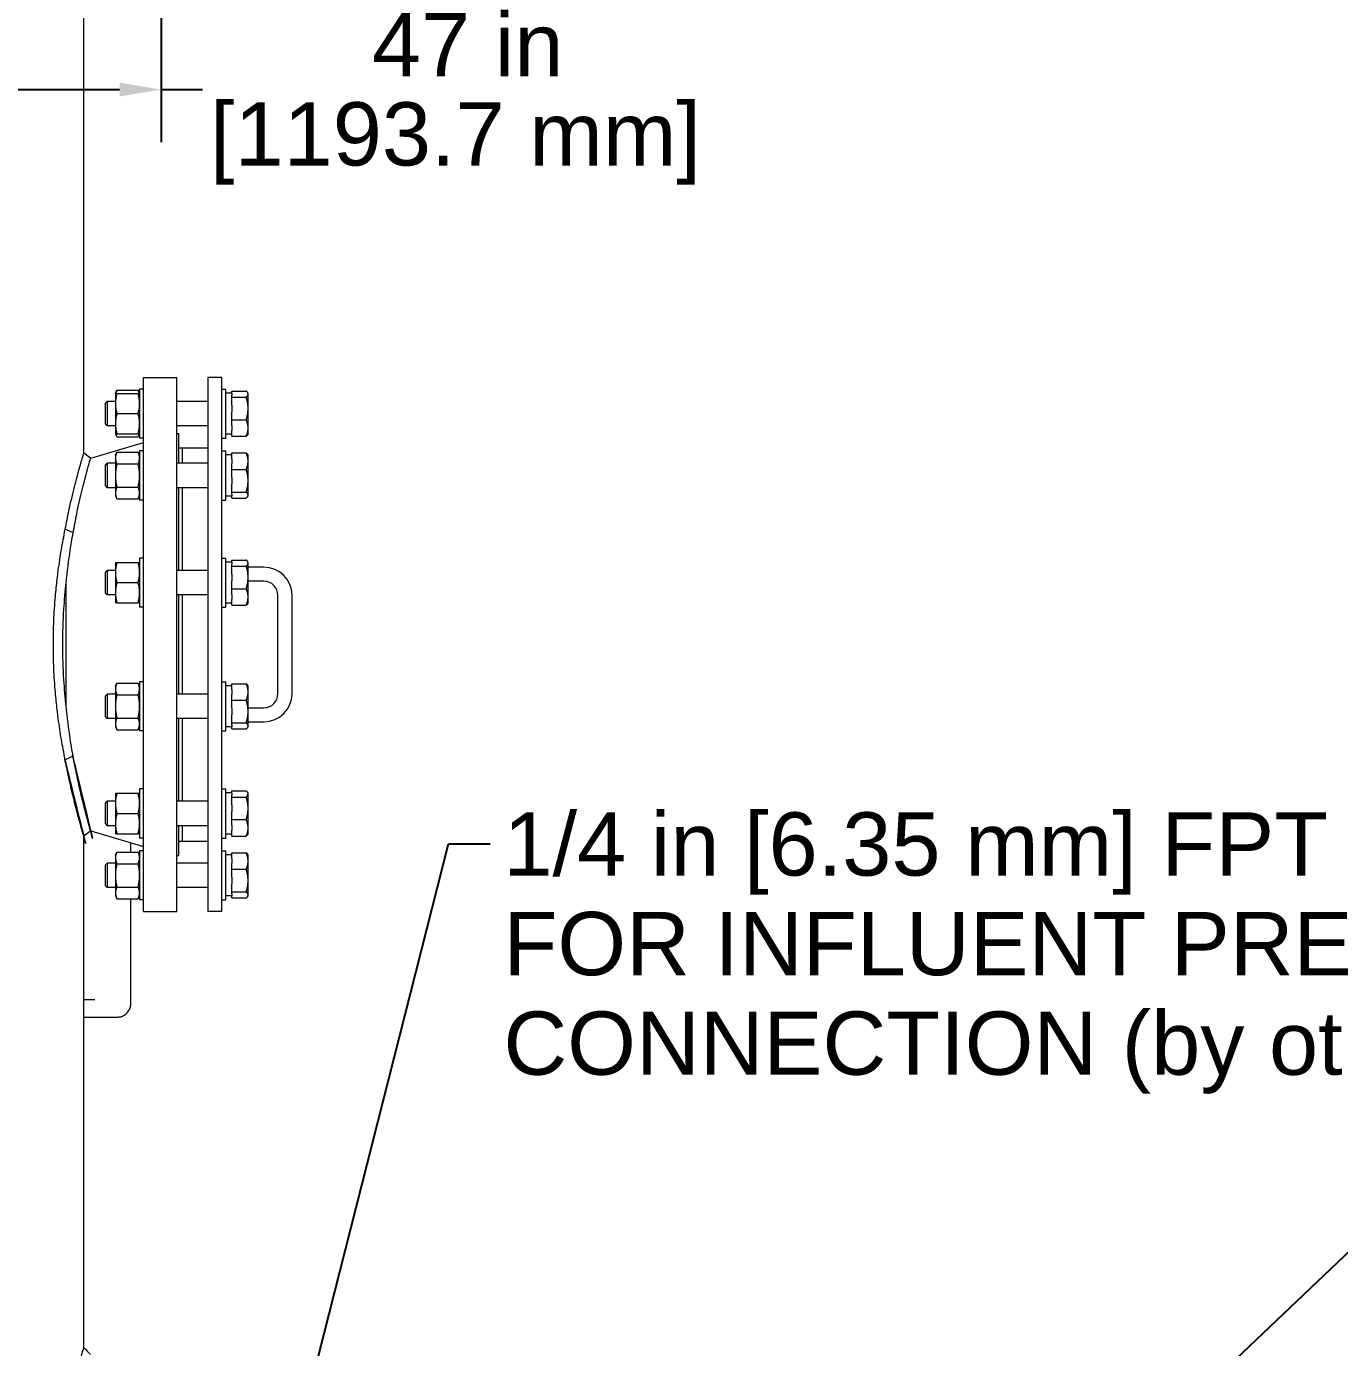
# Model space of a CAD drawing. Header units: inches. Extents: x 19 to 503, y 7 to 322.
# Drawn here: x 113.91 to 160.64, y 84.49 to 131.48 of the extents above; entities that cross this region are included whole.
import ezdxf

# ---------------------------------------------------------------- set-up
doc = ezdxf.new("R2010")
doc.units = ezdxf.units.IN
doc.header["$LTSCALE"] = 15
doc.header["$MEASUREMENT"] = 0
for name, color, linetype, lineweight in [('Dimension (ANSI)', 7, 'Continuous', 25), ('Symbol (ANSI)', 7, 'Continuous', 25), ('Visible (ANSI)', 7, 'Continuous', 50)]:
    doc.layers.add(name, color=color, linetype=linetype, lineweight=lineweight)
doc.styles.add('MEMCOR Medium', font='arial.ttf')
doc.dimstyles.new('Default (ANSI)', dxfattribs={"dimscale": 15, "dimtxt": 0.15, "dimasz": 0.098425, "dimexe": 0.125, "dimexo": 0.0625, "dimgap": 0.031496, "dimtad": 0, "dimtih": 1, "dimtoh": 1, "dimdec": 4, "dimrnd": 1e-08, "dimzin": 3, "dimdsep": 46, "dimlunit": 5, "dimtxsty": 'MEMCOR Medium', "dimcen": 0.09, "dimdle": 0.393701, "dimclrd": 256, "dimclre": 256, "dimclrt": 256, "dimadec": 0, "dimazin": 1, "dimtfac": 0.8, "dimtofl": 0, "dimtmove": 0, "dimatfit": 3, "dimfxl": 1, "dimfrac": 1, "dimtolj": 1, "dimtzin": 4, "dimlwd": -1, "dimlwe": -1, "dimarcsym": 0})
doc.dimstyles.new('Default (ANSI)$7', dxfattribs={"dimscale": 15, "dimtxt": 0.15, "dimasz": 0.098425, "dimexe": 0.125, "dimexo": 0.0625, "dimgap": 0.031496, "dimtad": 0, "dimtih": 1, "dimtoh": 1, "dimdec": 4, "dimrnd": 1e-08, "dimzin": 3, "dimdsep": 46, "dimlunit": 5, "dimtxsty": 'MEMCOR Medium', "dimcen": 0.09, "dimdle": 0.393701, "dimclrd": 256, "dimclre": 256, "dimclrt": 256, "dimadec": 0, "dimazin": 1, "dimtfac": 0.8, "dimtofl": 0, "dimtmove": 0, "dimatfit": 3, "dimfxl": 1, "dimfrac": 1, "dimtolj": 1, "dimtzin": 4, "dimlwd": -1, "dimlwe": -1, "dimarcsym": 0})

# ---------------------------------------------------------------- blocks, each defined once
blk = doc.blocks.new('*D20')
at = {"layer": 'Defpoints', "color": 0, "transparency": 16777216}
for p in [(71.708, 139.624), (118.704, 139.624), (118.704, 129.231)]:
    blk.add_point(p, dxfattribs=at)
at = {"layer": 'Dimension (ANSI)', "transparency": 16777216}
for p, q in [((71.708, 138.687), (71.708, 127.356)), ((118.704, 138.687), (118.704, 127.356)), ((73.184, 129.231), (117.227, 129.231)), ((118.704, 129.231), (120.18, 129.231))]:
    blk.add_line(p, q, dxfattribs=at)
for points in [[(73.184, 129.477), (73.184, 128.985), (71.708, 129.231)], [(117.227, 129.477), (117.227, 128.985), (118.704, 129.231)]]:
    blk.add_solid(points, dxfattribs=at)
at = {"layer": 'Dimension (ANSI)', "transparency": 16777216, "char_height": 2.25, "attachment_point": 5, "style": 'MEMCOR Medium'}
for s, insert in [('\\A1; 47 in', (129.179, 130.829)), ('\\A1;[1193.7 mm]', (129.179, 127.316))]:
    blk.add_mtext(s, dxfattribs=dict(at, insert=insert))

msp = doc.modelspace()

# ---------------------------------------------------------------- linework, layer by layer
at = {"layer": 'Visible (ANSI)', "linetype": 'Continuous', "lineweight": 18}
for p, q in [((115.956301, 116.308529), (115.956301, 133.248147)), ((118.081301, 99.99437), (118.081301, 118.99437)), ((118.081301, 118.99437), (119.271301, 118.99437)), ((119.271301, 99.99437), (119.271301, 118.99437)), ((120.363801, 118.99437), (120.363801, 99.99437)), ((120.863801, 118.99437), (120.363801, 118.99437)), ((120.863801, 99.99437), (120.863801, 118.99437)), ((117.081676, 118.423739), (117.133543, 118.534969)), ((117.081676, 118.423739), (117.081676, 118.064239)), ((117.133543, 118.534969), (117.888808, 118.534969)), ((117.133543, 118.423739), (117.888808, 118.423739)), ((117.940676, 118.423739), (117.888808, 118.534969)), ((117.940676, 118.579739), (117.940676, 116.829739)), ((118.081301, 118.579739), (117.940676, 118.579739)), ((120.863801, 118.579739), (121.004426, 118.579739)), ((121.004426, 116.829739), (121.004426, 118.579739)), ((121.223426, 118.434239), (121.004426, 118.434239)), ((121.223426, 118.431242), (121.223426, 118.506564)), ((121.223426, 118.506564), (121.737354, 118.506564)), ((121.223426, 118.431242), (121.223426, 118.366471)), ((121.801551, 118.423489), (121.786824, 118.448996)), ((121.801551, 118.398857), (121.801551, 118.423489)), ((116.723426, 118.076089), (116.78958, 118.142239)), ((116.723426, 117.333389), (116.723426, 118.076089)), ((116.78958, 118.142239), (116.78958, 117.267239)), ((117.081676, 118.142239), (116.78958, 118.142239)), ((117.081676, 118.064239), (117.081676, 117.345239)), ((120.363801, 118.142239), (119.271301, 118.142239)), ((121.223426, 118.291149), (121.223426, 118.366471)), ((121.223426, 118.010784), (121.223426, 118.291149)), ((121.223426, 118.291149), (121.737354, 118.291149)), ((121.223426, 118.010784), (121.223426, 117.769689)), ((121.801551, 117.890236), (121.801551, 118.398857)), ((117.133543, 117.704739), (117.888808, 117.704739)), ((121.223426, 117.489324), (121.223426, 117.769689)), ((121.223426, 117.284281), (121.223426, 117.489324)), ((121.223426, 117.489324), (121.737354, 117.489324)), ((121.801551, 117.196119), (121.801551, 117.890236)), ((116.723426, 117.333389), (116.78958, 117.267239)), ((117.081676, 117.267239), (116.78958, 117.267239)), ((117.081676, 117.345239), (117.081676, 116.985739)), ((120.363801, 117.267239), (119.271301, 117.267239)), ((121.223426, 117.284281), (121.223426, 117.107957)), ((121.223426, 116.902914), (121.223426, 117.107957)), ((121.801551, 116.985989), (121.801551, 117.196119)), ((116.200838, 116.127069), (118.081301, 116.68437)), ((117.081676, 116.985739), (117.133543, 116.87451)), ((117.133543, 116.985739), (117.888808, 116.985739)), ((117.133543, 116.87451), (117.888808, 116.87451)), ((117.940676, 116.985739), (117.888808, 116.87451)), ((118.081301, 116.829739), (117.940676, 116.829739)), ((119.271301, 116.99437), (119.333801, 116.99437)), ((119.333801, 115.942278), (119.333801, 116.99437)), ((120.863801, 116.829739), (121.004426, 116.829739)), ((121.223426, 116.975239), (121.004426, 116.975239)), ((121.223426, 116.902914), (121.737354, 116.902914)), ((121.801551, 116.985989), (121.786824, 116.960482)), ((115.956301, 116.308529), (116.200838, 116.127069)), ((117.081676, 116.223778), (117.133543, 116.335007)), ((117.081676, 116.223778), (117.081676, 116.12745)), ((117.081676, 116.12745), (117.081676, 115.504778)), ((117.133543, 116.335007), (117.888808, 116.335007)), ((117.940676, 116.223778), (117.888808, 116.335007)), ((117.940676, 116.379778), (117.940676, 114.629778)), ((118.081301, 116.379778), (117.940676, 116.379778)), ((119.333801, 116.49437), (119.463801, 116.49437)), ((119.463801, 115.942278), (119.463801, 116.49437)), ((119.463801, 115.942278), (119.463801, 116.49437)), ((119.463801, 116.49437), (120.363801, 116.49437)), ((120.863801, 116.379778), (121.004426, 116.379778)), ((121.004426, 114.629778), (121.004426, 116.379778)), ((121.223426, 116.234278), (121.004426, 116.234278)), ((121.223426, 116.100919), (121.223426, 116.306275)), ((121.223426, 116.306275), (121.737354, 116.306275)), ((121.223426, 116.100919), (121.223426, 115.924327)), ((121.801551, 116.223528), (121.787, 116.24873)), ((121.801551, 116.012623), (121.801551, 116.223528)), ((116.723426, 115.876128), (116.78958, 115.942278)), ((116.723426, 115.133428), (116.723426, 115.876128)), ((116.78958, 115.942278), (116.78958, 115.067278)), ((117.081676, 115.942278), (116.78958, 115.942278)), ((117.133543, 115.919892), (117.888808, 115.919892)), ((120.363801, 115.942278), (119.271301, 115.942278)), ((121.223426, 115.718971), (121.223426, 115.924327)), ((121.223426, 115.43872), (121.223426, 115.718971)), ((121.223426, 115.718971), (121.737354, 115.718971)), ((121.801551, 115.318222), (121.801551, 116.012623)), ((116.723426, 115.133428), (116.78958, 115.067278)), ((117.081676, 115.504778), (117.081676, 114.882105)), ((121.223426, 115.43872), (121.223426, 115.197724)), ((121.223426, 114.917473), (121.223426, 115.197724)), ((121.801551, 114.810377), (121.801551, 115.318222)), ((117.081676, 115.067278), (116.78958, 115.067278)), ((117.081676, 114.882105), (117.081676, 114.785778)), ((117.081676, 114.785778), (117.133543, 114.674548)), ((117.133543, 115.089663), (117.888808, 115.089663)), ((117.133543, 114.674548), (117.888808, 114.674548)), ((117.940676, 114.785778), (117.888808, 114.674548)), ((120.363801, 115.067278), (119.271301, 115.067278)), ((119.333801, 112.131832), (119.333801, 115.067278)), ((119.463801, 112.131832), (119.463801, 115.067278)), ((119.463801, 112.131832), (119.463801, 115.067278)), ((121.223426, 114.775278), (121.004426, 114.775278)), ((121.223426, 114.842579), (121.223426, 114.917473)), ((121.223426, 114.917473), (121.737354, 114.917473)), ((121.223426, 114.842579), (121.223426, 114.778175)), ((121.223426, 114.70328), (121.223426, 114.778175)), ((121.223426, 114.70328), (121.737354, 114.70328)), ((121.801551, 114.786028), (121.787, 114.760825)), ((121.801551, 114.786028), (121.801551, 114.810377)), ((118.081301, 114.629778), (117.940676, 114.629778)), ((120.863801, 114.629778), (121.004426, 114.629778)), ((115.576414, 113.462049), (115.295983, 113.597575)), ((117.081676, 112.413332), (117.081676, 112.053832)), ((117.133543, 112.413332), (117.888808, 112.413332)), ((117.940676, 112.569332), (117.940676, 110.819332)), ((118.081301, 112.569332), (117.940676, 112.569332)), ((120.863801, 112.569332), (121.004426, 112.569332)), ((121.004426, 110.819332), (121.004426, 112.569332)), ((121.223426, 112.423832), (121.004426, 112.423832)), ((121.223426, 112.420835), (121.223426, 112.496157)), ((121.223426, 112.496157), (121.737354, 112.496157)), ((121.223426, 112.420835), (121.223426, 112.356063)), ((121.223426, 112.280741), (121.223426, 112.356063)), ((121.801551, 112.413082), (121.786824, 112.438589)), ((121.801551, 112.388449), (121.801551, 112.413082)), ((121.801551, 111.879828), (121.801551, 112.388449)), ((116.723426, 112.065682), (116.78958, 112.131832)), ((116.723426, 111.322982), (116.723426, 112.065682)), ((116.78958, 112.131832), (116.78958, 111.256832)), ((117.081676, 112.131832), (116.78958, 112.131832)), ((117.081676, 112.053832), (117.081676, 111.334832)), ((120.363801, 112.131832), (119.271301, 112.131832)), ((121.223426, 112.000376), (121.223426, 112.280741)), ((121.223426, 112.280741), (121.737354, 112.280741)), ((121.223426, 112.000376), (121.223426, 111.759281)), ((122.363801, 112.24437), (121.801551, 112.24437)), ((121.801551, 111.185711), (121.801551, 111.879828)), ((115.331301, 107.284197), (115.331301, 111.704543)), ((117.133543, 111.694332), (117.888808, 111.694332)), ((121.223426, 111.478916), (121.223426, 111.759281)), ((121.223426, 111.273873), (121.223426, 111.478916)), ((121.223426, 111.478916), (121.737354, 111.478916)), ((122.363801, 111.74437), (121.801551, 111.74437)), ((116.723426, 111.322982), (116.78958, 111.256832)), ((117.081676, 111.256832), (116.78958, 111.256832)), ((117.081676, 111.334832), (117.081676, 110.975332)), ((117.133543, 110.975332), (117.888808, 110.975332)), ((120.363801, 111.256832), (119.271301, 111.256832)), ((119.333801, 107.731908), (119.333801, 111.256832)), ((119.463801, 107.731908), (119.463801, 111.256832)), ((119.463801, 107.731908), (119.463801, 111.256832)), ((121.223426, 110.964832), (121.004426, 110.964832)), ((121.223426, 111.273873), (121.223426, 111.09755)), ((121.223426, 110.892507), (121.223426, 111.09755)), ((121.801551, 110.975582), (121.786824, 110.950075)), ((121.801551, 110.975582), (121.801551, 111.185711)), ((122.863801, 107.74437), (122.863801, 111.24437)), ((123.363801, 107.74437), (123.363801, 111.24437)), ((118.081301, 110.819332), (117.940676, 110.819332)), ((120.863801, 110.819332), (121.004426, 110.819332)), ((121.223426, 110.892507), (121.737354, 110.892507)), ((117.081676, 108.013408), (117.133543, 108.124638)), ((117.133543, 108.124638), (117.888808, 108.124638)), ((117.940676, 108.013408), (117.888808, 108.124638)), ((117.940676, 108.169408), (117.940676, 106.419408)), ((118.081301, 108.169408), (117.940676, 108.169408)), ((120.863801, 108.169408), (121.004426, 108.169408)), ((121.004426, 106.419408), (121.004426, 108.169408)), ((121.223426, 107.890549), (121.223426, 108.095905)), ((121.223426, 108.095905), (121.737354, 108.095905)), ((116.723426, 107.665758), (116.78958, 107.731908)), ((116.723426, 106.923058), (116.723426, 107.665758)), ((116.78958, 107.731908), (116.78958, 106.856908)), ((117.081676, 107.731908), (116.78958, 107.731908)), ((117.081676, 108.013408), (117.081676, 107.91708)), ((117.081676, 107.91708), (117.081676, 107.294408)), ((117.133543, 107.709523), (117.888808, 107.709523)), ((120.363801, 107.731908), (119.271301, 107.731908)), ((121.223426, 108.023908), (121.004426, 108.023908)), ((121.223426, 107.890549), (121.223426, 107.713957)), ((121.223426, 107.508601), (121.223426, 107.713957)), ((121.801551, 108.013158), (121.787, 108.038361)), ((121.801551, 107.802253), (121.801551, 108.013158)), ((121.801551, 107.107852), (121.801551, 107.802253)), ((117.081676, 107.294408), (117.081676, 106.671736)), ((121.223426, 107.228351), (121.223426, 107.508601)), ((121.223426, 107.508601), (121.737354, 107.508601)), ((121.223426, 107.228351), (121.223426, 106.987354)), ((121.801551, 107.24437), (122.363801, 107.24437)), ((116.723426, 106.923058), (116.78958, 106.856908)), ((117.081676, 106.856908), (116.78958, 106.856908)), ((117.081676, 106.671736), (117.081676, 106.575408)), ((117.133543, 106.879293), (117.888808, 106.879293)), ((120.363801, 106.856908), (119.271301, 106.856908)), ((119.333801, 103.921462), (119.333801, 106.856908)), ((119.463801, 103.921462), (119.463801, 106.856908)), ((119.463801, 103.921462), (119.463801, 106.856908)), ((121.223426, 106.707104), (121.223426, 106.987354)), ((121.223426, 106.632209), (121.223426, 106.707104)), ((121.223426, 106.707104), (121.737354, 106.707104)), ((121.801551, 106.600007), (121.801551, 107.107852)), ((121.801551, 106.74437), (122.363801, 106.74437)), ((117.081676, 106.575408), (117.133543, 106.464178)), ((117.133543, 106.464178), (117.888808, 106.464178)), ((117.940676, 106.575408), (117.888808, 106.464178)), ((118.081301, 106.419408), (117.940676, 106.419408)), ((120.863801, 106.419408), (121.004426, 106.419408)), ((121.223426, 106.564908), (121.004426, 106.564908)), ((121.223426, 106.632209), (121.223426, 106.567805)), ((121.223426, 106.492911), (121.223426, 106.567805)), ((121.223426, 106.492911), (121.737354, 106.492911)), ((121.801551, 106.575658), (121.787, 106.550455)), ((121.801551, 106.575658), (121.801551, 106.600007)), ((115.576414, 105.526691), (115.295983, 105.391165)), ((117.940676, 104.358962), (117.940676, 102.608962)), ((118.081301, 104.358962), (117.940676, 104.358962)), ((120.863801, 104.358962), (121.004426, 104.358962)), ((121.004426, 102.608962), (121.004426, 104.358962)), ((116.723426, 103.855312), (116.78958, 103.921462)), ((116.723426, 103.112612), (116.723426, 103.855312)), ((116.78958, 103.921462), (116.78958, 103.046462)), ((117.081676, 103.921462), (116.78958, 103.921462)), ((117.081676, 104.202962), (117.081676, 103.843462)), ((117.133543, 104.202962), (117.888808, 104.202962)), ((120.363801, 103.921462), (119.271301, 103.921462)), ((121.223426, 104.213462), (121.004426, 104.213462)), ((121.223426, 104.210465), (121.223426, 104.285787)), ((121.223426, 104.285787), (121.737354, 104.285787)), ((121.223426, 104.210465), (121.223426, 104.145693)), ((121.223426, 104.070371), (121.223426, 104.145693)), ((121.223426, 103.790006), (121.223426, 104.070371)), ((121.223426, 104.070371), (121.737354, 104.070371)), ((121.801551, 104.202712), (121.786824, 104.228219)), ((121.801551, 104.178079), (121.801551, 104.202712)), ((121.801551, 103.669459), (121.801551, 104.178079)), ((117.081676, 103.843462), (117.081676, 103.124462)), ((117.133543, 103.483962), (117.888808, 103.483962)), ((121.223426, 103.790006), (121.223426, 103.548911)), ((121.223426, 103.268546), (121.223426, 103.548911)), ((121.801551, 102.975342), (121.801551, 103.669459)), ((116.723426, 103.112612), (116.78958, 103.046462)), ((117.081676, 103.046462), (116.78958, 103.046462)), ((117.081676, 103.124462), (117.081676, 102.764962)), ((120.363801, 103.046462), (119.271301, 103.046462)), ((119.333801, 101.99437), (119.333801, 103.046462)), ((119.463801, 102.49437), (119.463801, 103.046462)), ((119.463801, 102.49437), (119.463801, 103.046462)), ((121.223426, 103.063503), (121.223426, 103.268546)), ((121.223426, 103.268546), (121.737354, 103.268546)), ((121.223426, 103.063503), (121.223426, 102.88718)), ((121.801551, 102.765212), (121.801551, 102.975342)), ((116.200838, 102.861671), (115.956301, 102.680211)), ((115.956301, 84.488329), (115.956301, 102.680211)), ((116.200838, 102.861671), (118.081301, 102.30437)), ((117.133543, 102.764962), (117.888808, 102.764962)), ((117.628984, 102.11423), (117.628984, 102.43842)), ((118.081301, 102.608962), (117.940676, 102.608962)), ((119.333801, 102.49437), (119.463801, 102.49437)), ((119.463801, 102.49437), (120.363801, 102.49437)), ((120.863801, 102.608962), (121.004426, 102.608962)), ((121.223426, 102.754462), (121.004426, 102.754462)), ((121.223426, 102.682137), (121.223426, 102.88718)), ((121.223426, 102.682137), (121.737354, 102.682137)), ((121.801551, 102.765212), (121.786824, 102.739705)), ((117.081676, 102.003), (117.133543, 102.11423)), ((117.081676, 102.003), (117.081676, 101.906673)), ((117.133543, 102.11423), (117.888808, 102.11423)), ((117.940676, 102.003), (117.888808, 102.11423)), ((117.940676, 102.159), (117.940676, 100.409)), ((118.081301, 102.159), (117.940676, 102.159)), ((119.271301, 101.99437), (119.333801, 101.99437)), ((120.863801, 102.159), (121.004426, 102.159)), ((121.004426, 100.409), (121.004426, 102.159)), ((121.159677, 102.0135), (121.004426, 102.0135)), ((121.223426, 102.0135), (121.159677, 102.0135)), ((121.223426, 102.085498), (121.223426, 102.085825)), ((121.223426, 102.085825), (121.737354, 102.085825)), ((121.223426, 101.880142), (121.223426, 102.085498)), ((121.223426, 102.085498), (121.737354, 102.085498)), ((121.787, 102.027953), (121.786824, 102.028257)), ((121.801551, 102.00275), (121.787, 102.027953)), ((121.801551, 101.791846), (121.801551, 102.00275)), ((116.723426, 101.65535), (116.78958, 101.7215)), ((116.723426, 100.91265), (116.723426, 101.65535)), ((116.78958, 101.7215), (116.78958, 100.8465)), ((117.081676, 101.7215), (116.78958, 101.7215)), ((117.081676, 101.906673), (117.081676, 101.284)), ((117.133543, 101.699115), (117.888808, 101.699115)), ((120.363801, 101.7215), (119.271301, 101.7215)), ((121.223426, 101.880142), (121.223426, 101.703549)), ((121.223426, 101.498193), (121.223426, 101.703549)), ((121.223426, 101.217943), (121.223426, 101.498193)), ((121.223426, 101.498193), (121.737354, 101.498193)), ((121.801551, 101.097445), (121.801551, 101.791846)), ((117.081676, 101.284), (117.081676, 100.661328)), ((121.223426, 101.217943), (121.223426, 100.976946)), ((121.801551, 100.5896), (121.801551, 101.097445)), ((116.723426, 100.91265), (116.78958, 100.8465)), ((117.081676, 100.8465), (116.78958, 100.8465)), ((117.081676, 100.661328), (117.081676, 100.565)), ((117.081676, 100.565), (117.133543, 100.453771)), ((117.133543, 100.868886), (117.888808, 100.868886)), ((117.940676, 100.565), (117.888808, 100.453771)), ((120.363801, 100.8465), (119.271301, 100.8465)), ((121.223426, 100.696696), (121.223426, 100.976946)), ((121.223426, 100.621802), (121.223426, 100.696696)), ((121.223426, 100.696696), (121.737354, 100.696696)), ((121.223426, 100.621802), (121.223426, 100.557397)), ((121.223426, 100.482503), (121.223426, 100.557397)), ((121.801551, 100.56525), (121.787, 100.540047)), ((121.801551, 100.56525), (121.801551, 100.5896)), ((117.133543, 100.453771), (117.888808, 100.453771)), ((117.628984, 96.74437), (117.628984, 100.453771)), ((118.081301, 100.409), (117.940676, 100.409)), ((120.863801, 100.409), (121.004426, 100.409)), ((121.223426, 100.5545), (121.004426, 100.5545)), ((121.223426, 100.482175), (121.223426, 100.482503)), ((121.223426, 100.482503), (121.737354, 100.482503)), ((121.223426, 100.482175), (121.737354, 100.482175)), ((121.787, 100.540047), (121.786824, 100.539743)), ((118.081301, 99.99437), (119.271301, 99.99437)), ((120.863801, 99.99437), (120.363801, 99.99437)), ((115.956301, 96.86937), (116.354464, 96.86937)), ((115.956301, 96.24437), (117.037477, 96.24437)), ((117.037477, 96.24437), (117.162477, 96.24437))]:
    msp.add_line(p, q, dxfattribs=at)
for centre, radius, start, end in [((122.363801, 111.24437), 1, 0, 90), ((122.363801, 111.24437), 0.5, 0, 90), ((122.363801, 107.74437), 1, 270, 0), ((122.363801, 107.74437), 0.5, 270, 0)]:
    msp.add_arc(centre, radius, start, end, dxfattribs=at)
msp.add_ellipse((121.159677, 101.284), major_axis=(-4.1372, 0), ratio=0.176326981, start_param=4.71238898, end_param=4.749923496, dxfattribs=at)
for points, weights in [([(117.081676, 118.423739), (117.081676, 118.423739), (117.133543, 118.423739)], [1, 1.0379548493, 1]), ([(117.133543, 118.423739), (117.081676, 118.231084), (117.081676, 118.064239)], [1, 1.0379548493, 1]), ([(117.133543, 118.534969), (117.106195, 118.476321), (117.093503, 118.423739)], [1, 1.01965956375, 1.01895290532]), ([(117.928848, 118.423739), (117.916156, 118.476321), (117.888808, 118.534969)], [1.01895290532, 1.01965956375, 1]), ([(117.940676, 118.064239), (117.940676, 118.231084), (117.888808, 118.423739)], [1, 1.0379548493, 1]), ([(117.888808, 118.423739), (117.940676, 118.423739), (117.940676, 118.423739)], [1, 1.0379548493, 1]), ([(121.801551, 118.398857), (121.801551, 118.448844), (121.737354, 118.506564)], [1, 1.04314139574, 1.01001874936]), ([(117.081676, 118.064239), (117.081676, 117.897395), (117.133543, 117.704739)], [1, 1.0379548493, 1]), ([(117.888808, 117.704739), (117.940676, 117.897395), (117.940676, 118.064239)], [1, 1.0379548493, 1]), ([(121.737354, 118.291149), (121.801551, 118.348869), (121.801551, 118.398857)], [1.01001874936, 1.04314139574, 1]), ([(121.801551, 117.890236), (121.801551, 118.0763), (121.737354, 118.291149)], [1, 1.04314139574, 1.01001874936]), ([(117.133543, 117.704739), (117.081676, 117.512084), (117.081676, 117.345239)], [1, 1.0379548493, 1]), ([(117.940676, 117.345239), (117.940676, 117.512084), (117.888808, 117.704739)], [1, 1.0379548493, 1]), ([(121.737354, 117.489324), (121.801551, 117.704172), (121.801551, 117.890236)], [1.01001874936, 1.04314139574, 1]), ([(121.801551, 117.196119), (121.801551, 117.332196), (121.737354, 117.489324)], [1, 1.04314139574, 1.01001874936]), ([(117.081676, 117.345239), (117.081676, 117.178395), (117.133543, 116.985739)], [1, 1.0379548493, 1]), ([(117.888808, 116.985739), (117.940676, 117.178395), (117.940676, 117.345239)], [1, 1.0379548493, 1]), ([(121.737354, 116.902914), (121.801551, 117.060042), (121.801551, 117.196119)], [1.01001874936, 1.04314139574, 1]), ([(117.133543, 116.985739), (117.081676, 116.985739), (117.081676, 116.985739)], [1, 1.0379548493, 1]), ([(117.093503, 116.985739), (117.106195, 116.933157), (117.133543, 116.87451)], [1.01895290532, 1.01965956375, 1]), ([(117.888808, 116.87451), (117.916156, 116.933157), (117.928848, 116.985739)], [1, 1.01965956375, 1.01895290532]), ([(117.940676, 116.985739), (117.940676, 116.985739), (117.888808, 116.985739)], [1, 1.0379548493, 1]), ([(121.786824, 116.960482), (121.77111, 116.933265), (121.737354, 116.902914)], [1.02387326357, 1.02716867848, 1.01001874936]), ([(117.133543, 116.335007), (117.081676, 116.223778), (117.081676, 116.12745)], [1, 1.0379548493, 1]), ([(117.081676, 116.12745), (117.081676, 116.031122), (117.133543, 115.919892)], [1, 1.0379548493, 1]), ([(117.940676, 116.12745), (117.940676, 116.223778), (117.888808, 116.335007)], [1, 1.0379548493, 1]), ([(117.888808, 115.919892), (117.940676, 116.031122), (117.940676, 116.12745)], [1, 1.0379548493, 1]), ([(121.801551, 116.012623), (121.801551, 116.148907), (121.737354, 116.306275)], [1, 1.04314139574, 1.01001874936]), ([(121.737354, 116.306275), (121.771296, 116.275931), (121.787, 116.24873)], [1.01001874936, 1.02726447657, 1.0238358098]), ([(117.133543, 115.919892), (117.081676, 115.697433), (117.081676, 115.504778)], [1, 1.0379548493, 1]), ([(117.940676, 115.504778), (117.940676, 115.697433), (117.888808, 115.919892)], [1, 1.0379548493, 1]), ([(121.737354, 115.718971), (121.801551, 115.876338), (121.801551, 116.012623)], [1.01001874936, 1.04314139574, 1]), ([(121.801551, 115.318222), (121.801551, 115.50421), (121.737354, 115.718971)], [1, 1.04314139574, 1.01001874936]), ([(117.081676, 115.504778), (117.081676, 115.312122), (117.133543, 115.089663)], [1, 1.0379548493, 1]), ([(117.888808, 115.089663), (117.940676, 115.312122), (117.940676, 115.504778)], [1, 1.0379548493, 1]), ([(121.737354, 114.917473), (121.801551, 115.132234), (121.801551, 115.318222)], [1.01001874936, 1.04314139574, 1]), ([(117.133543, 115.089663), (117.081676, 114.978433), (117.081676, 114.882105)], [1, 1.0379548493, 1]), ([(117.081676, 114.882105), (117.081676, 114.785778), (117.133543, 114.674548)], [1, 1.0379548493, 1]), ([(117.940676, 114.882105), (117.940676, 114.978433), (117.888808, 115.089663)], [1, 1.0379548493, 1]), ([(117.888808, 114.674548), (117.940676, 114.785778), (117.940676, 114.882105)], [1, 1.0379548493, 1]), ([(121.801551, 114.810377), (121.801551, 114.86008), (121.737354, 114.917473)], [1, 1.04314139574, 1.01001874936]), ([(121.737354, 114.70328), (121.801551, 114.760673), (121.801551, 114.810377)], [1.01001874936, 1.04314139574, 1]), ([(117.081676, 112.413332), (117.081676, 112.413332), (117.133543, 112.413332)], [1, 1.0379548493, 1]), ([(117.133543, 112.413332), (117.081676, 112.220676), (117.081676, 112.053832)], [1, 1.0379548493, 1]), ([(117.940676, 112.053832), (117.940676, 112.220676), (117.888808, 112.413332)], [1, 1.0379548493, 1]), ([(117.888808, 112.413332), (117.940676, 112.413332), (117.940676, 112.413332)], [1, 1.0379548493, 1]), ([(121.801551, 112.388449), (121.801551, 112.438436), (121.737354, 112.496157)], [1, 1.04314139574, 1.01001874936]), ([(121.737354, 112.280741), (121.801551, 112.338461), (121.801551, 112.388449)], [1.01001874936, 1.04314139574, 1]), ([(117.081676, 112.053832), (117.081676, 111.886987), (117.133543, 111.694332)], [1, 1.0379548493, 1]), ([(117.888808, 111.694332), (117.940676, 111.886987), (117.940676, 112.053832)], [1, 1.0379548493, 1]), ([(121.801551, 111.879828), (121.801551, 112.065893), (121.737354, 112.280741)], [1, 1.04314139574, 1.01001874936]), ([(121.737354, 111.478916), (121.801551, 111.693764), (121.801551, 111.879828)], [1.01001874936, 1.04314139574, 1]), ([(117.133543, 111.694332), (117.081676, 111.501676), (117.081676, 111.334832)], [1, 1.0379548493, 1]), ([(117.940676, 111.334832), (117.940676, 111.501676), (117.888808, 111.694332)], [1, 1.0379548493, 1]), ([(121.801551, 111.185711), (121.801551, 111.321788), (121.737354, 111.478916)], [1, 1.04314139574, 1.01001874936]), ([(117.133543, 110.975332), (117.081676, 110.975332), (117.081676, 110.975332)], [1, 1.0379548493, 1]), ([(117.081676, 111.334832), (117.081676, 111.167987), (117.133543, 110.975332)], [1, 1.0379548493, 1]), ([(117.888808, 110.975332), (117.940676, 111.167987), (117.940676, 111.334832)], [1, 1.0379548493, 1]), ([(117.940676, 110.975332), (117.940676, 110.975332), (117.888808, 110.975332)], [1, 1.0379548493, 1]), ([(121.737354, 110.892507), (121.801551, 111.049635), (121.801551, 111.185711)], [1.01001874936, 1.04314139574, 1]), ([(121.786824, 110.950075), (121.77111, 110.922857), (121.737354, 110.892507)], [1.02387326357, 1.02716867848, 1.01001874936]), ([(117.133543, 108.124638), (117.081676, 108.013408), (117.081676, 107.91708)], [1, 1.0379548493, 1]), ([(117.940676, 107.91708), (117.940676, 108.013408), (117.888808, 108.124638)], [1, 1.0379548493, 1]), ([(121.801551, 107.802253), (121.801551, 107.938538), (121.737354, 108.095905)], [1, 1.04314139574, 1.01001874936]), ([(121.737354, 108.095905), (121.771296, 108.065561), (121.787, 108.038361)], [1.01001874936, 1.02726447657, 1.0238358098]), ([(117.081676, 107.91708), (117.081676, 107.820753), (117.133543, 107.709523)], [1, 1.0379548493, 1]), ([(117.133543, 107.709523), (117.081676, 107.487063), (117.081676, 107.294408)], [1, 1.0379548493, 1]), ([(117.888808, 107.709523), (117.940676, 107.820753), (117.940676, 107.91708)], [1, 1.0379548493, 1]), ([(117.940676, 107.294408), (117.940676, 107.487063), (117.888808, 107.709523)], [1, 1.0379548493, 1]), ([(121.737354, 107.508601), (121.801551, 107.665969), (121.801551, 107.802253)], [1.01001874936, 1.04314139574, 1]), ([(117.081676, 107.294408), (117.081676, 107.101753), (117.133543, 106.879293)], [1, 1.0379548493, 1]), ([(117.888808, 106.879293), (117.940676, 107.101753), (117.940676, 107.294408)], [1, 1.0379548493, 1]), ([(121.801551, 107.107852), (121.801551, 107.293841), (121.737354, 107.508601)], [1, 1.04314139574, 1.01001874936]), ([(117.133543, 106.879293), (117.081676, 106.768063), (117.081676, 106.671736)], [1, 1.0379548493, 1]), ([(117.081676, 106.671736), (117.081676, 106.575408), (117.133543, 106.464178)], [1, 1.0379548493, 1]), ([(117.940676, 106.671736), (117.940676, 106.768063), (117.888808, 106.879293)], [1, 1.0379548493, 1]), ([(117.888808, 106.464178), (117.940676, 106.575408), (117.940676, 106.671736)], [1, 1.0379548493, 1]), ([(121.737354, 106.707104), (121.801551, 106.921864), (121.801551, 107.107852)], [1.01001874936, 1.04314139574, 1]), ([(121.801551, 106.600007), (121.801551, 106.649711), (121.737354, 106.707104)], [1, 1.04314139574, 1.01001874936]), ([(121.737354, 106.492911), (121.801551, 106.550303), (121.801551, 106.600007)], [1.01001874936, 1.04314139574, 1]), ([(117.081676, 104.202962), (117.081676, 104.202962), (117.133543, 104.202962)], [1, 1.0379548493, 1]), ([(117.133543, 104.202962), (117.081676, 104.010307), (117.081676, 103.843462)], [1, 1.0379548493, 1]), ([(117.940676, 103.843462), (117.940676, 104.010307), (117.888808, 104.202962)], [1, 1.0379548493, 1]), ([(117.888808, 104.202962), (117.940676, 104.202962), (117.940676, 104.202962)], [1, 1.0379548493, 1]), ([(121.801551, 104.178079), (121.801551, 104.228067), (121.737354, 104.285787)], [1, 1.04314139574, 1.01001874936]), ([(121.737354, 104.070371), (121.801551, 104.128092), (121.801551, 104.178079)], [1.01001874936, 1.04314139574, 1]), ([(121.801551, 103.669459), (121.801551, 103.855523), (121.737354, 104.070371)], [1, 1.04314139574, 1.01001874936]), ([(117.081676, 103.843462), (117.081676, 103.676618), (117.133543, 103.483962)], [1, 1.0379548493, 1]), ([(117.133543, 103.483962), (117.081676, 103.291307), (117.081676, 103.124462)], [1, 1.0379548493, 1]), ([(117.888808, 103.483962), (117.940676, 103.676618), (117.940676, 103.843462)], [1, 1.0379548493, 1]), ([(117.940676, 103.124462), (117.940676, 103.291307), (117.888808, 103.483962)], [1, 1.0379548493, 1]), ([(121.737354, 103.268546), (121.801551, 103.483395), (121.801551, 103.669459)], [1.01001874936, 1.04314139574, 1]), ([(117.081676, 103.124462), (117.081676, 102.957618), (117.133543, 102.764962)], [1, 1.0379548493, 1]), ([(117.888808, 102.764962), (117.940676, 102.957618), (117.940676, 103.124462)], [1, 1.0379548493, 1]), ([(121.801551, 102.975342), (121.801551, 103.111419), (121.737354, 103.268546)], [1, 1.04314139574, 1.01001874936]), ([(121.737354, 102.682137), (121.801551, 102.839265), (121.801551, 102.975342)], [1.01001874936, 1.04314139574, 1]), ([(117.133543, 102.764962), (117.081676, 102.764962), (117.081676, 102.764962)], [1, 1.0379548493, 1]), ([(117.940676, 102.764962), (117.940676, 102.764962), (117.888808, 102.764962)], [1, 1.0379548493, 1]), ([(121.786824, 102.739705), (121.77111, 102.712488), (121.737354, 102.682137)], [1.02387326357, 1.02716867848, 1.01001874936]), ([(117.133543, 102.11423), (117.081676, 102.003), (117.081676, 101.906673)], [1, 1.0379548493, 1]), ([(117.940676, 101.906673), (117.940676, 102.003), (117.888808, 102.11423)], [1, 1.0379548493, 1]), ([(121.786912, 102.028105), (121.771203, 102.055391), (121.737354, 102.085825)], [1.02385469408, 1.02721658286, 1.01001874936]), ([(121.737354, 102.085498), (121.771296, 102.055154), (121.787, 102.027953)], [1.01001874936, 1.02726447657, 1.0238358098]), ([(121.801551, 101.791846), (121.801551, 101.92813), (121.737354, 102.085498)], [1, 1.04314139574, 1.01001874936]), ([(117.081676, 101.906673), (117.081676, 101.810345), (117.133543, 101.699115)], [1, 1.0379548493, 1]), ([(117.133543, 101.699115), (117.081676, 101.476656), (117.081676, 101.284)], [1, 1.0379548493, 1]), ([(117.888808, 101.699115), (117.940676, 101.810345), (117.940676, 101.906673)], [1, 1.0379548493, 1]), ([(117.940676, 101.284), (117.940676, 101.476656), (117.888808, 101.699115)], [1, 1.0379548493, 1]), ([(121.737354, 101.498193), (121.801551, 101.655561), (121.801551, 101.791846)], [1.01001874936, 1.04314139574, 1]), ([(121.801551, 101.097445), (121.801551, 101.283433), (121.737354, 101.498193)], [1, 1.04314139574, 1.01001874936]), ([(117.081676, 101.284), (117.081676, 101.091345), (117.133543, 100.868886)], [1, 1.0379548493, 1]), ([(117.888808, 100.868886), (117.940676, 101.091345), (117.940676, 101.284)], [1, 1.0379548493, 1]), ([(121.737354, 100.696696), (121.801551, 100.911457), (121.801551, 101.097445)], [1.01001874936, 1.04314139574, 1]), ([(117.133543, 100.868886), (117.081676, 100.757656), (117.081676, 100.661328)], [1, 1.0379548493, 1]), ([(117.081676, 100.661328), (117.081676, 100.565), (117.133543, 100.453771)], [1, 1.0379548493, 1]), ([(117.940676, 100.661328), (117.940676, 100.757656), (117.888808, 100.868886)], [1, 1.0379548493, 1]), ([(117.888808, 100.453771), (117.940676, 100.565), (117.940676, 100.661328)], [1, 1.0379548493, 1]), ([(121.801551, 100.5896), (121.801551, 100.639303), (121.737354, 100.696696)], [1, 1.04314139574, 1.01001874936]), ([(121.737354, 100.482503), (121.801551, 100.539896), (121.801551, 100.5896)], [1.01001874936, 1.04314139574, 1]), ([(121.786824, 100.539743), (121.77111, 100.512526), (121.737354, 100.482175)], [1.02387326357, 1.02716867848, 1.01001874936]), ([(121.737354, 100.482175), (121.73746, 100.482433), (121.737565, 100.482692)], [1.01001874936, 1.01007144299, 1.01012394361])]:
    msp.add_rational_spline(points, weights, degree=2, dxfattribs=at)
for points, knots in [([(115.295983, 113.597575), (115.338785, 113.827603), (115.382492, 114.043858), (115.490958, 114.550656), (115.55926, 114.840847), (115.688006, 115.355661), (115.748323, 115.580313), (115.848978, 115.943245), (115.889317, 116.081842), (115.943, 116.26451), (115.956301, 116.308529), (115.956301, 116.308529)], [10.658436572, 10.658436572, 10.658436572, 10.658436572, 12.764189923, 12.764189923, 15.99084262, 15.99084262, 19.217495318, 19.217495318, 22.444148016, 22.444148016, 25.670800714, 25.670800714, 25.670800714, 25.670800714]), ([(115.576414, 113.462049), (115.618197, 113.696631), (115.660995, 113.916895), (115.764465, 114.418388), (115.828534, 114.700664), (115.949293, 115.20129), (116.005861, 115.419667), (116.100247, 115.772358), (116.138064, 115.906977), (116.188379, 116.084358), (116.200838, 116.127069), (116.200838, 116.127069)], [10.293175607, 10.293175607, 10.293175607, 10.293175607, 12.43093193, 12.43093193, 15.571970628, 15.571970628, 18.713009326, 18.713009326, 21.854048024, 21.854048024, 24.995086722, 24.995086722, 24.995086722, 24.995086722]), ([(115.009707, 111.821515), (115.017778, 111.890152), (115.02611, 111.958105), (115.06859, 112.290927), (115.106181, 112.543855), (115.184167, 113.017403), (115.22811, 113.258136), (115.281635, 113.52689), (115.288785, 113.562333), (115.295983, 113.597575)], [-11.091130223, -11.091130223, -11.091130223, -11.091130223, -10.566665261, -10.566665261, -8.491209116, -8.491209116, -6.368406837, -6.368406837, -6.04410765, -6.04410765, -6.04410765, -6.04410765]), ([(115.331301, 111.704543), (115.34078, 111.798967), (115.350793, 111.892706), (115.406756, 112.387984), (115.461505, 112.774826), (115.538703, 113.246129), (115.557453, 113.355545), (115.576414, 113.462049)], [5.498080905, 5.498080905, 5.498080905, 5.498080905, 6.215465965, 6.215465965, 9.323198947, 9.323198947, 10.293175607, 10.293175607, 10.293175607, 10.293175607]), ([(115.009707, 107.167225), (114.985873, 107.370249), (114.964388, 107.579347), (114.921607, 108.075263), (114.902837, 108.364686), (114.878283, 108.938055), (114.872501, 109.222), (114.872501, 109.766739), (114.878283, 110.050685), (114.902837, 110.624053), (114.921607, 110.913477), (114.964388, 111.409393), (114.985873, 111.618491), (115.009707, 111.821515)], [-22.494937165, -22.494937165, -22.494937165, -22.494937165, -20.943945983, -20.943945983, -18.868489838, -18.868489838, -16.793033694, -16.793033694, -14.717577549, -14.717577549, -12.642121405, -12.642121405, -11.091130223, -11.091130223, -11.091130223, -11.091130223]), ([(115.331301, 107.284197), (115.297025, 107.596302), (115.269045, 107.917372), (115.222567, 108.660341), (115.209572, 109.08377), (115.209572, 109.904969), (115.222567, 110.328399), (115.269045, 111.071368), (115.297025, 111.392438), (115.331301, 111.704543)], [6.978061429, 6.978061429, 6.978061429, 6.978061429, 9.386305256, 9.386305256, 12.515073674, 12.515073674, 15.643842093, 15.643842093, 18.05208592, 18.05208592, 18.05208592, 18.05208592]), ([(115.295983, 105.391165), (115.288785, 105.426407), (115.281635, 105.46185), (115.22811, 105.730604), (115.184167, 105.971336), (115.106181, 106.444885), (115.06859, 106.697813), (115.02611, 107.030634), (115.017778, 107.098587), (115.009707, 107.167225)], [-27.541959738, -27.541959738, -27.541959738, -27.541959738, -27.21766055, -27.21766055, -25.094858271, -25.094858271, -23.019402127, -23.019402127, -22.494937165, -22.494937165, -22.494937165, -22.494937165]), ([(115.576414, 105.526691), (115.557453, 105.633195), (115.538703, 105.742611), (115.461505, 106.213914), (115.406756, 106.600756), (115.350793, 107.096034), (115.34078, 107.189773), (115.331301, 107.284197)], [89.687171282, 89.687171282, 89.687171282, 89.687171282, 90.657147941, 90.657147941, 93.764880924, 93.764880924, 94.482265983, 94.482265983, 94.482265983, 94.482265983]), ([(116.200838, 102.861671), (116.200838, 102.861671), (116.188379, 102.904381), (116.138064, 103.081763), (116.100247, 103.216382), (116.005861, 103.569073), (115.949293, 103.78745), (115.828534, 104.288076), (115.764465, 104.570352), (115.660995, 105.071844), (115.618197, 105.292109), (115.576414, 105.526691)], [74.985260166, 74.985260166, 74.985260167, 74.985260167, 78.126298865, 78.126298865, 81.267337563, 81.267337563, 84.408376261, 84.408376261, 87.549414959, 87.549414959, 89.687171282, 89.687171282, 89.687171282, 89.687171282]), ([(115.956301, 102.680211), (115.956301, 102.680211), (115.943, 102.72423), (115.889317, 102.906898), (115.848978, 103.045494), (115.748323, 103.408427), (115.688006, 103.633079), (115.55926, 104.147893), (115.490958, 104.438084), (115.382492, 104.944882), (115.338785, 105.161137), (115.295983, 105.391165)], [77.012402142, 77.012402142, 77.012402143, 77.012402143, 80.23905484, 80.23905484, 83.465707538, 83.465707538, 86.692360236, 86.692360236, 89.919012934, 89.919012934, 92.024766284, 92.024766284, 92.024766284, 92.024766284]), ([(117.162477, 96.24437), (117.210551, 96.24437), (117.258578, 96.252426), (117.349866, 96.283365), (117.392945, 96.306515), (117.471409, 96.365571), (117.506212, 96.402091), (117.563464, 96.483251), (117.585774, 96.527998), (117.617047, 96.621267), (117.62603, 96.669808), (117.628778, 96.727192), (117.628984, 96.735781), (117.628984, 96.74437)], [1.570796327, 1.570796327, 1.570796327, 1.570796327, 1.85628195, 1.85628195, 2.148446526, 2.148446526, 2.458040774, 2.458040774, 2.77220004, 2.77220004, 3.086359305, 3.086359305, 3.141592654, 3.141592654, 3.141592654, 3.141592654]), ([(115.956301, 84.488329), (115.956301, 84.488329), (115.941769, 84.445606), (115.882546, 84.266896), (115.837892, 84.130959), (115.725543, 83.772979), (115.657843, 83.550653), (115.512032, 83.038338), (115.434054, 82.748312), (115.282621, 82.13123), (115.203723, 81.782507), (115.054592, 81.022224), (114.984511, 80.610665), (114.867314, 79.75026), (114.820233, 79.300662), (114.757603, 78.39421), (114.742118, 77.937341), (114.742118, 77.49437)], [80.990906406, 80.990906406, 80.990906406, 80.990906406, 84.36470716, 84.36470716, 87.738507914, 87.738507914, 91.112308668, 91.112308668, 94.486109422, 94.486109422, 97.861550868, 97.861550868, 101.236992315, 101.236992315, 104.612433761, 104.612433761, 107.987875207, 107.987875207, 107.987875207, 107.987875207])]:
    msp.add_open_spline(points, degree=3, knots=knots, dxfattribs=at)
msp.add_open_spline([(115.956301, 84.488329), (116.037699, 84.407002), (116.11912, 84.325697), (116.200518, 84.24437)], degree=3, dxfattribs=at)

# ---------------------------------------------------------------- texts
at = {"layer": 'Symbol (ANSI)', "insert": (130.886123, 103.52422), "char_height": 2.25000007, "width": 54.15434912, "attachment_point": 1, "line_spacing_factor": 0.944221, "style": 'MEMCOR Medium'}
msp.add_mtext('\\fArial|b0|i0;1/4 in [6.35 mm] FPT (FARSIDE) \\P\\fArial|b0|i0;FOR INFLUENT PRESSURE GAUGE \\P\\fArial|b0|i0;CONNECTION (by others)', dxfattribs=at)

# ---------------------------------------------------------------- dimensions: what is measured, and where the dimension line sits
at = {"layer": 'Dimension (ANSI)'}
dim = msp.add_linear_dim(base=(118.703636, 129.230669), p1=(71.708041, 139.62437), p2=(118.703636, 139.62437), angle=180, text=' <> in\\X[1193.7 mm]', dimstyle='Default (ANSI)', override={"dimgap": 0.031496, "dimtih": 0, "dimtoh": 0, "dimdec": 4, "dimpost": '', "dimtol": 0, "dimlim": 0, "dimtp": 0, "dimtm": 0, "dimtdec": 2, "dimatfit": 2}, dxfattribs=at)
dim.commit()
dim.dimension.update_dxf_attribs({"geometry": '*D20', "text_midpoint": (129.178973, 129.230669), "dimtype": 160})

# ---------------------------------------------------------------- leaders
at = {"layer": 'Symbol (ANSI)', "annotation_type": 0, "has_hookline": 1, "hookline_direction": 0}
for points, override, text_width in [([(122.501341, 77.134321), (128.937304, 102.39922), (130.413682, 102.39922)], {"dimasz": 0.098425, "dimtad": 0, "dimldrblk": 'Dot'}, 52.841237), ([(152.330839, 79.700972), (161.530816, 88.440605), (163.007194, 88.440605)], {"dimtad": 0}, 41.316509)]:
    msp.add_leader(points, dimstyle='Default (ANSI)$7', override=override, dxfattribs=dict(at, text_width=text_width))

doc.saveas('drawing.dxf')
